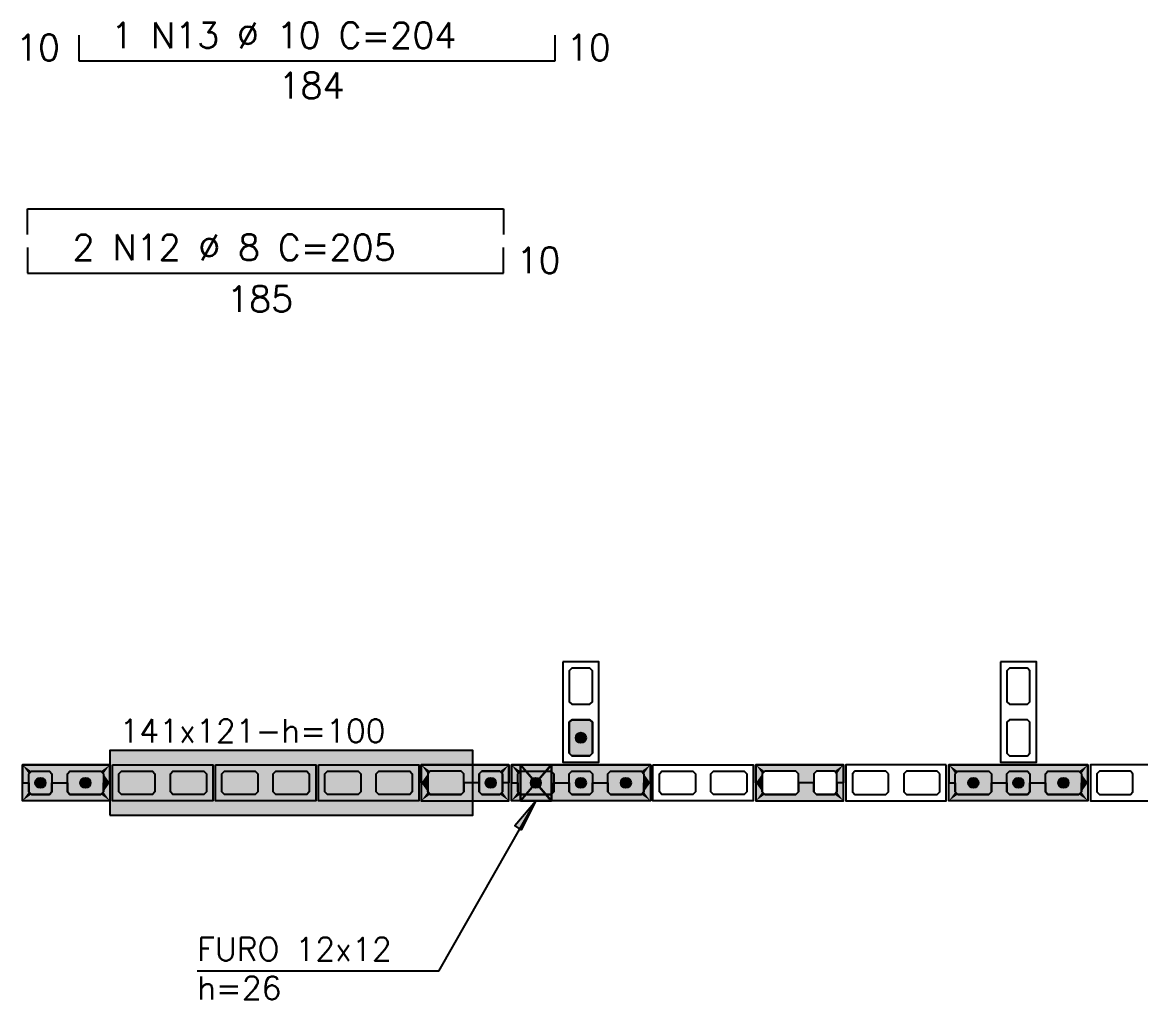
# Model space of a CAD drawing. Extents: x -1 to 122, y -1 to 61.
# Drawn here: x 37.28 to 45.97, y 17.53 to 25.12 of the extents above; entities that cross this region are included whole.
import ezdxf

# ---------------------------------------------------------------- set-up
doc = ezdxf.new("R2010")
doc.units = 0
doc.header["$MEASUREMENT"] = 0
for name, color, linetype in [('PENA_01', 1, 'CONTINUOUS'), ('PENA_02', 2, 'CONTINUOUS'), ('PENA_03', 3, 'CONTINUOUS'), ('PENA_05', 5, 'CONTINUOUS'), ('PENA_09', 254, 'CONTINUOUS'), ('PENA_11', 252, 'CONTINUOUS'), ('PENA_19', 240, 'CONTINUOUS'), ('PENA_21', 100, 'CONTINUOUS'), ('PENA_23', 50, 'CONTINUOUS')]:
    doc.layers.add(name, color=color, linetype=linetype)
doc.styles.get("Standard").update_dxf_attribs({"font": 'ROMANS.SHX'})

msp = doc.modelspace()

# ---------------------------------------------------------------- linework, layer by layer
at = {"layer": 'PENA_01', "linetype": 'Continuous'}
for points in [[(41.552, 20.1067), (41.532, 20.0867), (41.532, 19.8467), (41.552, 19.8267), (41.692, 19.8267), (41.712, 19.8467), (41.712, 20.0867), (41.692, 20.1067), (41.552, 20.1067)], [(44.952, 20.1067), (44.932, 20.0867), (44.932, 19.8467), (44.952, 19.8267), (45.092, 19.8267), (45.112, 19.8467), (45.112, 20.0867), (45.092, 20.1067), (44.952, 20.1067)], [(41.552, 19.7067), (41.532, 19.6867), (41.532, 19.4467), (41.552, 19.4267), (41.692, 19.4267), (41.712, 19.4467), (41.712, 19.6867), (41.692, 19.7067), (41.552, 19.7067)], [(44.952, 19.7067), (44.932, 19.6867), (44.932, 19.4467), (44.952, 19.4267), (45.092, 19.4267), (45.112, 19.4467), (45.112, 19.6867), (45.092, 19.7067), (44.952, 19.7067)], [(37.352, 19.3067), (37.492, 19.3067), (37.512, 19.2867), (37.512, 19.1467), (37.492, 19.1267), (37.352, 19.1267), (37.332, 19.1467), (37.332, 19.2867), (37.352, 19.3067)], [(37.652, 19.3067), (37.892, 19.3067), (37.912, 19.2867), (37.912, 19.1467), (37.892, 19.1267), (37.652, 19.1267), (37.632, 19.1467), (37.632, 19.2867), (37.652, 19.3067)], [(38.032, 19.2867), (38.052, 19.3067), (38.292, 19.3067), (38.312, 19.2867), (38.312, 19.1467), (38.292, 19.1267), (38.052, 19.1267), (38.032, 19.1467), (38.032, 19.2867)], [(38.432, 19.2867), (38.452, 19.3067), (38.692, 19.3067), (38.712, 19.2867), (38.712, 19.1467), (38.692, 19.1267), (38.452, 19.1267), (38.432, 19.1467), (38.432, 19.2867)], [(38.832, 19.2867), (38.852, 19.3067), (39.092, 19.3067), (39.112, 19.2867), (39.112, 19.1467), (39.092, 19.1267), (38.852, 19.1267), (38.832, 19.1467), (38.832, 19.2867)], [(39.232, 19.2867), (39.252, 19.3067), (39.492, 19.3067), (39.512, 19.2867), (39.512, 19.1467), (39.492, 19.1267), (39.252, 19.1267), (39.232, 19.1467), (39.232, 19.2867)], [(39.632, 19.2867), (39.652, 19.3067), (39.892, 19.3067), (39.912, 19.2867), (39.912, 19.1467), (39.892, 19.1267), (39.652, 19.1267), (39.632, 19.1467), (39.632, 19.2867)], [(40.032, 19.2867), (40.052, 19.3067), (40.292, 19.3067), (40.312, 19.2867), (40.312, 19.1467), (40.292, 19.1267), (40.052, 19.1267), (40.032, 19.1467), (40.032, 19.2867)], [(40.692, 19.3067), (40.452, 19.3067), (40.432, 19.2867), (40.432, 19.1467), (40.452, 19.1267), (40.692, 19.1267), (40.712, 19.1467), (40.712, 19.2867), (40.692, 19.3067)], [(40.992, 19.3067), (40.852, 19.3067), (40.832, 19.2867), (40.832, 19.1467), (40.852, 19.1267), (40.992, 19.1267), (41.012, 19.1467), (41.012, 19.2867), (40.992, 19.3067)], [(41.132, 19.2867), (41.152, 19.3067), (41.392, 19.3067), (41.412, 19.2867), (41.412, 19.1467), (41.392, 19.1267), (41.152, 19.1267), (41.132, 19.1467), (41.132, 19.2867)], [(41.532, 19.2867), (41.552, 19.3067), (41.692, 19.3067), (41.712, 19.2867), (41.712, 19.1467), (41.692, 19.1267), (41.552, 19.1267), (41.532, 19.1467), (41.532, 19.2867)], [(41.832, 19.2867), (41.852, 19.3067), (42.092, 19.3067), (42.112, 19.2867), (42.112, 19.1467), (42.092, 19.1267), (41.852, 19.1267), (41.832, 19.1467), (41.832, 19.2867)], [(42.232, 19.2867), (42.252, 19.3067), (42.492, 19.3067), (42.512, 19.2867), (42.512, 19.1467), (42.492, 19.1267), (42.252, 19.1267), (42.232, 19.1467), (42.232, 19.2867)], [(42.632, 19.2867), (42.652, 19.3067), (42.892, 19.3067), (42.912, 19.2867), (42.912, 19.1467), (42.892, 19.1267), (42.652, 19.1267), (42.632, 19.1467), (42.632, 19.2867)], [(43.292, 19.3067), (43.052, 19.3067), (43.032, 19.2867), (43.032, 19.1467), (43.052, 19.1267), (43.292, 19.1267), (43.312, 19.1467), (43.312, 19.2867), (43.292, 19.3067)], [(43.592, 19.3067), (43.452, 19.3067), (43.432, 19.2867), (43.432, 19.1467), (43.452, 19.1267), (43.592, 19.1267), (43.612, 19.1467), (43.612, 19.2867), (43.592, 19.3067)], [(44.012, 19.2867), (43.992, 19.3067), (43.752, 19.3067), (43.732, 19.2867), (43.732, 19.1467), (43.752, 19.1267), (43.992, 19.1267), (44.012, 19.1467), (44.012, 19.2867)], [(44.412, 19.2867), (44.392, 19.3067), (44.152, 19.3067), (44.132, 19.2867), (44.132, 19.1467), (44.152, 19.1267), (44.392, 19.1267), (44.412, 19.1467), (44.412, 19.2867)], [(44.532, 19.2867), (44.552, 19.3067), (44.792, 19.3067), (44.812, 19.2867), (44.812, 19.1467), (44.792, 19.1267), (44.552, 19.1267), (44.532, 19.1467), (44.532, 19.2867)], [(44.932, 19.2867), (44.952, 19.3067), (45.092, 19.3067), (45.112, 19.2867), (45.112, 19.1467), (45.092, 19.1267), (44.952, 19.1267), (44.932, 19.1467), (44.932, 19.2867)], [(45.232, 19.2867), (45.252, 19.3067), (45.492, 19.3067), (45.512, 19.2867), (45.512, 19.1467), (45.492, 19.1267), (45.252, 19.1267), (45.232, 19.1467), (45.232, 19.2867)], [(45.912, 19.2867), (45.892, 19.3067), (45.652, 19.3067), (45.632, 19.2867), (45.632, 19.1467), (45.652, 19.1267), (45.892, 19.1267), (45.912, 19.1467), (45.912, 19.2867)]]:
    msp.add_lwpolyline(points, dxfattribs=at)
at = {"layer": 'PENA_02', "linetype": 'Continuous'}
for p, q in [((41.082, 19.3567), (42.162, 19.3567)), ((41.082, 19.0767), (41.082, 19.3567)), ((42.162, 19.3567), (42.162, 19.0767)), ((44.482, 19.3567), (45.562, 19.3567)), ((44.482, 19.0767), (44.482, 19.3567)), ((45.562, 19.3567), (45.562, 19.0767)), ((42.162, 19.0767), (41.082, 19.0767)), ((45.562, 19.0767), (44.482, 19.0767))]:
    msp.add_line(p, q, dxfattribs=at)
for points in [[(41.482, 20.1567), (41.482, 19.3767), (41.762, 19.3767), (41.762, 20.1567), (41.482, 20.1567)], [(44.882, 20.1567), (44.882, 19.3767), (45.162, 19.3767), (45.162, 20.1567), (44.882, 20.1567)], [(37.282, 19.3567), (37.962, 19.3567), (37.962, 19.0767), (37.282, 19.0767), (37.282, 19.3567)], [(37.982, 19.3567), (38.762, 19.3567), (38.762, 19.0767), (37.982, 19.0767), (37.982, 19.3567)], [(38.782, 19.3567), (39.562, 19.3567), (39.562, 19.0767), (38.782, 19.0767), (38.782, 19.3567)], [(39.582, 19.3567), (40.362, 19.3567), (40.362, 19.0767), (39.582, 19.0767), (39.582, 19.3567)], [(41.062, 19.3567), (40.382, 19.3567), (40.382, 19.0767), (41.062, 19.0767), (41.062, 19.3567)], [(42.182, 19.3567), (42.962, 19.3567), (42.962, 19.0767), (42.182, 19.0767), (42.182, 19.3567)], [(43.662, 19.3567), (42.982, 19.3567), (42.982, 19.0767), (43.662, 19.0767), (43.662, 19.3567)], [(44.462, 19.3567), (43.682, 19.3567), (43.682, 19.0767), (44.462, 19.0767), (44.462, 19.3567)], [(46.362, 19.3567), (45.582, 19.3567), (45.582, 19.0767), (46.362, 19.0767), (46.362, 19.3567)]]:
    msp.add_lwpolyline(points, dxfattribs=at)
at = {"layer": 'PENA_03', "linetype": 'Continuous'}
for p, q in [((41.152, 19.3571), (41.392, 19.0771)), ((41.392, 19.3571), (41.152, 19.0771)), ((41.3926, 19.3571), (41.1526, 19.0771)), ((41.3926, 19.0763), (41.1526, 19.3571)), ((41.1526, 19.3571), (41.3926, 19.0771)), ((41.3926, 19.3571), (41.1526, 19.0771)), ((40.5193, 17.7545), (41.2727, 19.0764)), ((40.5193, 17.7545), (38.6399, 17.7545))]:
    msp.add_line(p, q, dxfattribs=at)
for points in [[(41.692, 19.7067), (41.712, 19.6867), (41.712, 19.4467), (41.692, 19.4267), (41.552, 19.4267), (41.532, 19.4467), (41.532, 19.6867), (41.552, 19.7067), (41.692, 19.7067)], [(37.492, 19.3067), (37.512, 19.2867), (37.512, 19.1467), (37.492, 19.1267), (37.352, 19.1267), (37.332, 19.1467), (37.332, 19.2867), (37.352, 19.3067), (37.492, 19.3067)], [(37.912, 19.1467), (37.892, 19.1267), (37.652, 19.1267), (37.632, 19.1467), (37.632, 19.2867), (37.652, 19.3067), (37.892, 19.3067), (37.912, 19.2867), (37.912, 19.1467)], [(40.992, 19.3067), (41.012, 19.2867), (41.012, 19.1467), (40.992, 19.1267), (40.852, 19.1267), (40.832, 19.1467), (40.832, 19.2867), (40.852, 19.3067), (40.992, 19.3067)], [(41.412, 19.1467), (41.392, 19.1267), (41.152, 19.1267), (41.132, 19.1467), (41.132, 19.2867), (41.152, 19.3067), (41.392, 19.3067), (41.412, 19.2867), (41.412, 19.1467)], [(41.152, 19.3571), (41.392, 19.3571), (41.392, 19.0771), (41.152, 19.0771), (41.152, 19.3571)], [(41.1526, 19.3571), (41.3926, 19.3571), (41.3926, 19.0763), (41.1526, 19.0763), (41.1526, 19.3571)], [(41.1526, 19.3571), (41.3926, 19.3571), (41.3926, 19.0771), (41.1526, 19.0771), (41.1526, 19.3571)], [(41.692, 19.3067), (41.712, 19.2867), (41.712, 19.1467), (41.692, 19.1267), (41.552, 19.1267), (41.532, 19.1467), (41.532, 19.2867), (41.552, 19.3067), (41.692, 19.3067)], [(42.112, 19.1467), (42.092, 19.1267), (41.852, 19.1267), (41.832, 19.1467), (41.832, 19.2867), (41.852, 19.3067), (42.092, 19.3067), (42.112, 19.2867), (42.112, 19.1467)], [(44.812, 19.1467), (44.792, 19.1267), (44.552, 19.1267), (44.532, 19.1467), (44.532, 19.2867), (44.552, 19.3067), (44.792, 19.3067), (44.812, 19.2867), (44.812, 19.1467)], [(45.092, 19.3067), (45.112, 19.2867), (45.112, 19.1467), (45.092, 19.1267), (44.952, 19.1267), (44.932, 19.1467), (44.932, 19.2867), (44.952, 19.3067), (45.092, 19.3067)], [(45.512, 19.1467), (45.492, 19.1267), (45.252, 19.1267), (45.232, 19.1467), (45.232, 19.2867), (45.252, 19.3067), (45.492, 19.3067), (45.512, 19.2867), (45.512, 19.1467)], [(41.2727, 19.0764), (41.158, 18.8523), (41.1095, 18.8848), (41.2727, 19.0764)]]:
    msp.add_lwpolyline(points, dxfattribs=at)
for centre in [(41.622, 19.5667), (37.422, 19.2167), (37.772, 19.2167), (40.922, 19.2167), (41.272, 19.2167), (41.622, 19.2167), (41.972, 19.2167), (44.672, 19.2167), (45.022, 19.2167), (45.372, 19.2167)]:
    msp.add_circle(centre, 0.04, dxfattribs=at)
for points in [[(41.662, 19.5667), (41.602, 19.6014), (41.5844, 19.5804)], [(41.662, 19.5667), (41.5844, 19.5804), (41.5844, 19.553)], [(41.662, 19.5667), (41.5844, 19.553), (41.602, 19.5321)], [(41.662, 19.5667), (41.6289, 19.6061), (41.602, 19.6014)], [(41.662, 19.5667), (41.602, 19.5321), (41.6289, 19.5273)], [(41.662, 19.5667), (41.6526, 19.5924), (41.6289, 19.6061)], [(41.662, 19.5667), (41.6289, 19.5273), (41.6526, 19.541)], [(41.662, 19.5667), (41.6526, 19.541), (41.662, 19.5667)], [(37.462, 19.2167), (37.402, 19.2514), (37.3844, 19.2304)], [(37.462, 19.2167), (37.3844, 19.2304), (37.3844, 19.203)], [(37.462, 19.2167), (37.3844, 19.203), (37.402, 19.1821)], [(37.462, 19.2167), (37.4289, 19.2561), (37.402, 19.2514)], [(37.462, 19.2167), (37.402, 19.1821), (37.4289, 19.1773)], [(37.462, 19.2167), (37.4526, 19.2424), (37.4289, 19.2561)], [(37.462, 19.2167), (37.4289, 19.1773), (37.4526, 19.191)], [(37.462, 19.2167), (37.4526, 19.191), (37.462, 19.2167)], [(37.812, 19.2167), (37.752, 19.2514), (37.7344, 19.2304)], [(37.812, 19.2167), (37.7344, 19.2304), (37.7344, 19.203)], [(37.812, 19.2167), (37.7344, 19.203), (37.752, 19.1821)], [(37.812, 19.2167), (37.7789, 19.2561), (37.752, 19.2514)], [(37.812, 19.2167), (37.752, 19.1821), (37.7789, 19.1773)], [(37.812, 19.2167), (37.8026, 19.2424), (37.7789, 19.2561)], [(37.812, 19.2167), (37.7789, 19.1773), (37.8026, 19.191)], [(37.812, 19.2167), (37.8026, 19.191), (37.812, 19.2167)], [(40.962, 19.2167), (40.902, 19.2514), (40.8844, 19.2304)], [(40.962, 19.2167), (40.8844, 19.2304), (40.8844, 19.203)], [(40.962, 19.2167), (40.8844, 19.203), (40.902, 19.1821)], [(40.962, 19.2167), (40.9289, 19.2561), (40.902, 19.2514)], [(40.962, 19.2167), (40.902, 19.1821), (40.9289, 19.1773)], [(40.962, 19.2167), (40.9526, 19.2424), (40.9289, 19.2561)], [(40.962, 19.2167), (40.9289, 19.1773), (40.9526, 19.191)], [(40.962, 19.2167), (40.9526, 19.191), (40.962, 19.2167)], [(41.312, 19.2167), (41.252, 19.2514), (41.2344, 19.2304)], [(41.312, 19.2167), (41.2344, 19.2304), (41.2344, 19.203)], [(41.312, 19.2167), (41.2344, 19.203), (41.252, 19.1821)], [(41.312, 19.2167), (41.2789, 19.2561), (41.252, 19.2514)], [(41.312, 19.2167), (41.252, 19.1821), (41.2789, 19.1773)], [(41.312, 19.2167), (41.3026, 19.2424), (41.2789, 19.2561)], [(41.312, 19.2167), (41.2789, 19.1773), (41.3026, 19.191)], [(41.312, 19.2167), (41.3026, 19.191), (41.312, 19.2167)], [(41.662, 19.2167), (41.602, 19.2514), (41.5844, 19.2304)], [(41.662, 19.2167), (41.5844, 19.2304), (41.5844, 19.203)], [(41.662, 19.2167), (41.5844, 19.203), (41.602, 19.1821)], [(41.662, 19.2167), (41.6289, 19.2561), (41.602, 19.2514)], [(41.662, 19.2167), (41.602, 19.1821), (41.6289, 19.1773)], [(41.662, 19.2167), (41.6526, 19.2424), (41.6289, 19.2561)], [(41.662, 19.2167), (41.6289, 19.1773), (41.6526, 19.191)], [(41.662, 19.2167), (41.6526, 19.191), (41.662, 19.2167)], [(42.012, 19.2167), (41.952, 19.2514), (41.9344, 19.2304)], [(42.012, 19.2167), (41.9344, 19.2304), (41.9344, 19.203)], [(42.012, 19.2167), (41.9344, 19.203), (41.952, 19.1821)], [(42.012, 19.2167), (41.9789, 19.2561), (41.952, 19.2514)], [(42.012, 19.2167), (41.952, 19.1821), (41.9789, 19.1773)], [(42.012, 19.2167), (42.0026, 19.2424), (41.9789, 19.2561)], [(42.012, 19.2167), (41.9789, 19.1773), (42.0026, 19.191)], [(42.012, 19.2167), (42.0026, 19.191), (42.012, 19.2167)], [(44.712, 19.2167), (44.652, 19.2514), (44.6344, 19.2304)], [(44.712, 19.2167), (44.6344, 19.2304), (44.6344, 19.203)], [(44.712, 19.2167), (44.6344, 19.203), (44.652, 19.1821)], [(44.712, 19.2167), (44.6789, 19.2561), (44.652, 19.2514)], [(44.712, 19.2167), (44.652, 19.1821), (44.6789, 19.1773)], [(44.712, 19.2167), (44.7026, 19.2424), (44.6789, 19.2561)], [(44.712, 19.2167), (44.6789, 19.1773), (44.7026, 19.191)], [(44.712, 19.2167), (44.7026, 19.191), (44.712, 19.2167)], [(45.062, 19.2167), (45.002, 19.2514), (44.9844, 19.2304)], [(45.062, 19.2167), (44.9844, 19.2304), (44.9844, 19.203)], [(45.062, 19.2167), (44.9844, 19.203), (45.002, 19.1821)], [(45.062, 19.2167), (45.0289, 19.2561), (45.002, 19.2514)], [(45.062, 19.2167), (45.002, 19.1821), (45.0289, 19.1773)], [(45.062, 19.2167), (45.0526, 19.2424), (45.0289, 19.2561)], [(45.062, 19.2167), (45.0289, 19.1773), (45.0526, 19.191)], [(45.062, 19.2167), (45.0526, 19.191), (45.062, 19.2167)], [(45.412, 19.2167), (45.352, 19.2514), (45.3344, 19.2304)], [(45.412, 19.2167), (45.3344, 19.2304), (45.3344, 19.203)], [(45.412, 19.2167), (45.3344, 19.203), (45.352, 19.1821)], [(45.412, 19.2167), (45.3789, 19.2561), (45.352, 19.2514)], [(45.412, 19.2167), (45.352, 19.1821), (45.3789, 19.1773)], [(45.412, 19.2167), (45.4026, 19.2424), (45.3789, 19.2561)], [(45.412, 19.2167), (45.3789, 19.1773), (45.4026, 19.191)], [(45.412, 19.2167), (45.4026, 19.191), (45.412, 19.2167)], [(41.2727, 19.0764), (41.158, 18.8523), (41.1095, 18.8848)], [(41.2727, 19.0764), (41.1095, 18.8848), (41.2727, 19.0764)]]:
    msp.add_solid(points, dxfattribs=at)
at = {"layer": 'PENA_05', "linetype": 'Continuous'}
for p, q in [((37.722, 25.0235), (37.722, 24.8235)), ((41.422, 24.8235), (41.422, 25.0235)), ((37.722, 24.8235), (41.422, 24.8235)), ((37.322, 23.4755), (37.322, 23.6755)), ((37.322, 23.6755), (41.022, 23.6755)), ((41.022, 23.6755), (41.022, 23.4755)), ((37.322, 23.3755), (37.322, 23.1755)), ((41.022, 23.1755), (41.022, 23.3755)), ((37.322, 23.1755), (41.022, 23.1755))]:
    msp.add_line(p, q, dxfattribs=at)
at = {"layer": 'PENA_09', "linetype": 'Continuous'}
for points in [[(41.2725, 19.2169), (41.3926, 19.3571), (41.1526, 19.3571), (41.2725, 19.2169)], [(41.1526, 19.0771), (41.2725, 19.2169), (41.1526, 19.3571), (41.1526, 19.0771)], [(41.3926, 19.0763), (41.3926, 19.3571), (41.2725, 19.2169), (41.3926, 19.0763)], [(41.2725, 19.2169), (41.1526, 19.0771), (41.1526, 19.0763), (41.3926, 19.0763), (41.2725, 19.2169)]]:
    msp.add_lwpolyline(points, dxfattribs=at)
for points in [[(41.2725, 19.2169), (41.3926, 19.3571), (41.1526, 19.3571)], [(41.2725, 19.2169), (41.1526, 19.3571), (41.2725, 19.2169)], [(41.1526, 19.0771), (41.2725, 19.2169), (41.1526, 19.3571)], [(41.1526, 19.0771), (41.1526, 19.3571), (41.1526, 19.0771)], [(41.3926, 19.0763), (41.3926, 19.3571), (41.2725, 19.2169)], [(41.2725, 19.2169), (41.1526, 19.0771), (41.1526, 19.0771)], [(41.2725, 19.2169), (41.1526, 19.0771), (41.3926, 19.0763)], [(41.3926, 19.0763), (41.2725, 19.2169), (41.3926, 19.0763)], [(41.2725, 19.2169), (41.3926, 19.0763), (41.2725, 19.2169)]]:
    msp.add_solid(points, dxfattribs=at)
at = {"layer": 'PENA_11', "linetype": 'Continuous'}
for points in [[(41.692, 19.7067), (41.552, 19.4267), (41.532, 19.4467)], [(41.692, 19.7067), (41.532, 19.4467), (41.532, 19.6867)], [(41.692, 19.7067), (41.532, 19.6867), (41.552, 19.7067)], [(41.692, 19.7067), (41.692, 19.4267), (41.552, 19.4267)], [(41.692, 19.7067), (41.552, 19.7067), (41.692, 19.7067)], [(41.692, 19.7067), (41.712, 19.6867), (41.712, 19.4467)], [(41.692, 19.7067), (41.712, 19.4467), (41.692, 19.4267)], [(37.492, 19.3067), (37.352, 19.1267), (37.332, 19.1467)], [(37.492, 19.3067), (37.332, 19.1467), (37.332, 19.2867)], [(37.492, 19.3067), (37.332, 19.2867), (37.352, 19.3067)], [(37.492, 19.3067), (37.492, 19.1267), (37.352, 19.1267)], [(37.492, 19.3067), (37.352, 19.3067), (37.492, 19.3067)], [(37.492, 19.3067), (37.512, 19.2867), (37.512, 19.1467)], [(37.492, 19.3067), (37.512, 19.1467), (37.492, 19.1267)], [(37.912, 19.1467), (37.632, 19.2867), (37.652, 19.3067)], [(37.912, 19.1467), (37.652, 19.3067), (37.892, 19.3067)], [(37.912, 19.1467), (37.892, 19.3067), (37.912, 19.2867)], [(40.992, 19.3067), (40.852, 19.1267), (40.832, 19.1467)], [(40.992, 19.3067), (40.832, 19.1467), (40.832, 19.2867)], [(40.992, 19.3067), (40.832, 19.2867), (40.852, 19.3067)], [(40.992, 19.3067), (40.992, 19.1267), (40.852, 19.1267)], [(40.992, 19.3067), (40.852, 19.3067), (40.992, 19.3067)], [(40.992, 19.3067), (41.012, 19.2867), (41.012, 19.1467)], [(40.992, 19.3067), (41.012, 19.1467), (40.992, 19.1267)], [(41.412, 19.1467), (41.132, 19.2867), (41.152, 19.3067)], [(41.412, 19.1467), (41.152, 19.3067), (41.392, 19.3067)], [(41.412, 19.1467), (41.392, 19.3067), (41.412, 19.2867)], [(41.692, 19.3067), (41.552, 19.1267), (41.532, 19.1467)], [(41.692, 19.3067), (41.532, 19.1467), (41.532, 19.2867)], [(41.692, 19.3067), (41.532, 19.2867), (41.552, 19.3067)], [(41.692, 19.3067), (41.692, 19.1267), (41.552, 19.1267)], [(41.692, 19.3067), (41.552, 19.3067), (41.692, 19.3067)], [(41.692, 19.3067), (41.712, 19.2867), (41.712, 19.1467)], [(41.692, 19.3067), (41.712, 19.1467), (41.692, 19.1267)], [(42.112, 19.1467), (41.832, 19.2867), (41.852, 19.3067)], [(42.112, 19.1467), (41.852, 19.3067), (42.092, 19.3067)], [(42.112, 19.1467), (42.092, 19.3067), (42.112, 19.2867)], [(44.812, 19.1467), (44.532, 19.2867), (44.552, 19.3067)], [(44.812, 19.1467), (44.552, 19.3067), (44.792, 19.3067)], [(44.812, 19.1467), (44.792, 19.3067), (44.812, 19.2867)], [(45.092, 19.3067), (44.952, 19.1267), (44.932, 19.1467)], [(45.092, 19.3067), (44.932, 19.1467), (44.932, 19.2867)], [(45.092, 19.3067), (44.932, 19.2867), (44.952, 19.3067)], [(45.092, 19.3067), (45.092, 19.1267), (44.952, 19.1267)], [(45.092, 19.3067), (44.952, 19.3067), (45.092, 19.3067)], [(45.092, 19.3067), (45.112, 19.2867), (45.112, 19.1467)], [(45.092, 19.3067), (45.112, 19.1467), (45.092, 19.1267)], [(45.512, 19.1467), (45.232, 19.2867), (45.252, 19.3067)], [(45.512, 19.1467), (45.252, 19.3067), (45.492, 19.3067)], [(45.512, 19.1467), (45.492, 19.3067), (45.512, 19.2867)], [(37.912, 19.1467), (37.632, 19.1467), (37.632, 19.2867)], [(37.912, 19.1467), (37.912, 19.2867), (37.912, 19.1467)], [(41.412, 19.1467), (41.132, 19.1467), (41.132, 19.2867)], [(41.412, 19.1467), (41.412, 19.2867), (41.412, 19.1467)], [(42.112, 19.1467), (41.832, 19.1467), (41.832, 19.2867)], [(42.112, 19.1467), (42.112, 19.2867), (42.112, 19.1467)], [(44.812, 19.1467), (44.532, 19.1467), (44.532, 19.2867)], [(44.812, 19.1467), (44.812, 19.2867), (44.812, 19.1467)], [(45.512, 19.1467), (45.232, 19.1467), (45.232, 19.2867)], [(45.512, 19.1467), (45.512, 19.2867), (45.512, 19.1467)], [(37.912, 19.1467), (37.652, 19.1267), (37.632, 19.1467)], [(37.912, 19.1467), (37.892, 19.1267), (37.652, 19.1267)], [(41.412, 19.1467), (41.152, 19.1267), (41.132, 19.1467)], [(41.412, 19.1467), (41.392, 19.1267), (41.152, 19.1267)], [(42.112, 19.1467), (41.852, 19.1267), (41.832, 19.1467)], [(42.112, 19.1467), (42.092, 19.1267), (41.852, 19.1267)], [(44.812, 19.1467), (44.552, 19.1267), (44.532, 19.1467)], [(44.812, 19.1467), (44.792, 19.1267), (44.552, 19.1267)], [(45.512, 19.1467), (45.252, 19.1267), (45.232, 19.1467)], [(45.512, 19.1467), (45.492, 19.1267), (45.252, 19.1267)]]:
    msp.add_solid(points, dxfattribs=at)
at = {"layer": 'PENA_19', "linetype": 'Continuous'}
for points in [[(41.082, 19.2167), (41.132, 19.2167), (41.132, 19.2867), (41.152, 19.3067), (41.392, 19.3067), (41.412, 19.2867), (41.412, 19.2167), (41.532, 19.2167), (41.532, 19.2867), (41.552, 19.3067), (41.692, 19.3067), (41.712, 19.2867), (41.712, 19.2167), (41.832, 19.2167), (41.832, 19.2867), (41.852, 19.3067), (42.092, 19.3067), (42.112, 19.2867), (42.112, 19.2167), (42.162, 19.2167), (42.162, 19.3567), (41.082, 19.3567), (41.082, 19.2167)], [(44.482, 19.2167), (44.532, 19.2167), (44.532, 19.2867), (44.552, 19.3067), (44.792, 19.3067), (44.812, 19.2867), (44.812, 19.2167), (44.932, 19.2167), (44.932, 19.2867), (44.952, 19.3067), (45.092, 19.3067), (45.112, 19.2867), (45.112, 19.2167), (45.232, 19.2167), (45.232, 19.2867), (45.252, 19.3067), (45.492, 19.3067), (45.512, 19.2867), (45.512, 19.2167), (45.562, 19.2167), (45.562, 19.3567), (44.482, 19.3567), (44.482, 19.2167)], [(41.082, 19.2167), (41.132, 19.2167), (41.132, 19.1467), (41.152, 19.1267), (41.392, 19.1267), (41.412, 19.1467), (41.412, 19.2167), (41.532, 19.2167), (41.532, 19.1467), (41.552, 19.1267), (41.692, 19.1267), (41.712, 19.1467), (41.712, 19.2167), (41.832, 19.2167), (41.832, 19.1467), (41.852, 19.1267), (42.092, 19.1267), (42.112, 19.1467), (42.112, 19.2167), (42.162, 19.2167), (42.162, 19.0767), (41.082, 19.0767), (41.082, 19.2167)], [(44.482, 19.2167), (44.532, 19.2167), (44.532, 19.1467), (44.552, 19.1267), (44.792, 19.1267), (44.812, 19.1467), (44.812, 19.2167), (44.932, 19.2167), (44.932, 19.1467), (44.952, 19.1267), (45.092, 19.1267), (45.112, 19.1467), (45.112, 19.2167), (45.232, 19.2167), (45.232, 19.1467), (45.252, 19.1267), (45.492, 19.1267), (45.512, 19.1467), (45.512, 19.2167), (45.562, 19.2167), (45.562, 19.0767), (44.482, 19.0767), (44.482, 19.2167)]]:
    msp.add_lwpolyline(points, dxfattribs=at)
for points in [[(42.162, 19.3567), (41.082, 19.3567), (41.152, 19.3067)], [(41.082, 19.3567), (41.082, 19.2167), (41.132, 19.2167)], [(41.082, 19.3567), (41.132, 19.2167), (41.132, 19.2867)], [(41.082, 19.3567), (41.132, 19.2867), (41.152, 19.3067)], [(42.162, 19.3567), (41.152, 19.3067), (41.392, 19.3067)], [(42.162, 19.3567), (41.392, 19.3067), (41.552, 19.3067)], [(41.412, 19.2867), (41.552, 19.3067), (41.392, 19.3067)], [(41.412, 19.2867), (41.532, 19.2867), (41.552, 19.3067)], [(42.162, 19.3567), (41.552, 19.3067), (41.692, 19.3067)], [(42.162, 19.3567), (41.692, 19.3067), (41.712, 19.2867)], [(42.162, 19.3567), (41.712, 19.2867), (41.852, 19.3067)], [(41.712, 19.2867), (41.832, 19.2867), (41.852, 19.3067)], [(42.162, 19.3567), (41.852, 19.3067), (42.092, 19.3067)], [(42.162, 19.3567), (42.092, 19.3067), (42.112, 19.2867)], [(42.162, 19.3567), (42.112, 19.2867), (42.162, 19.2167)], [(45.562, 19.3567), (44.482, 19.3567), (44.552, 19.3067)], [(44.482, 19.3567), (44.482, 19.2167), (44.532, 19.2167)], [(44.482, 19.3567), (44.532, 19.2167), (44.532, 19.2867)], [(44.482, 19.3567), (44.532, 19.2867), (44.552, 19.3067)], [(45.562, 19.3567), (44.552, 19.3067), (44.792, 19.3067)], [(45.562, 19.3567), (44.792, 19.3067), (44.952, 19.3067)], [(44.812, 19.2867), (44.952, 19.3067), (44.792, 19.3067)], [(44.812, 19.2867), (44.932, 19.2867), (44.952, 19.3067)], [(45.562, 19.3567), (44.952, 19.3067), (45.092, 19.3067)], [(45.562, 19.3567), (45.092, 19.3067), (45.112, 19.2867)], [(45.562, 19.3567), (45.112, 19.2867), (45.252, 19.3067)], [(45.112, 19.2867), (45.232, 19.2867), (45.252, 19.3067)], [(45.562, 19.3567), (45.252, 19.3067), (45.492, 19.3067)], [(45.562, 19.3567), (45.492, 19.3067), (45.512, 19.2867)], [(45.562, 19.3567), (45.512, 19.2867), (45.562, 19.2167)], [(41.082, 19.0767), (41.082, 19.2167), (41.132, 19.2167)], [(41.082, 19.0767), (41.132, 19.2167), (41.132, 19.1467)], [(41.412, 19.2867), (41.412, 19.2167), (41.532, 19.2167)], [(41.412, 19.2867), (41.532, 19.2167), (41.532, 19.2867)], [(41.412, 19.1467), (41.412, 19.2167), (41.532, 19.2167)], [(41.412, 19.1467), (41.532, 19.2167), (41.532, 19.1467)], [(41.712, 19.2867), (41.712, 19.2167), (41.832, 19.2167)], [(41.712, 19.2867), (41.832, 19.2167), (41.832, 19.2867)], [(41.712, 19.1467), (41.712, 19.2167), (41.832, 19.2167)], [(41.712, 19.1467), (41.832, 19.2167), (41.832, 19.1467)], [(42.162, 19.2167), (42.112, 19.2867), (42.112, 19.2167)], [(42.162, 19.0767), (42.112, 19.1467), (42.162, 19.2167)], [(42.162, 19.2167), (42.112, 19.1467), (42.112, 19.2167)], [(44.482, 19.0767), (44.482, 19.2167), (44.532, 19.2167)], [(44.482, 19.0767), (44.532, 19.2167), (44.532, 19.1467)], [(44.812, 19.2867), (44.812, 19.2167), (44.932, 19.2167)], [(44.812, 19.2867), (44.932, 19.2167), (44.932, 19.2867)], [(44.812, 19.1467), (44.812, 19.2167), (44.932, 19.2167)], [(44.812, 19.1467), (44.932, 19.2167), (44.932, 19.1467)], [(45.112, 19.2867), (45.112, 19.2167), (45.232, 19.2167)], [(45.112, 19.2867), (45.232, 19.2167), (45.232, 19.2867)], [(45.112, 19.1467), (45.112, 19.2167), (45.232, 19.2167)], [(45.112, 19.1467), (45.232, 19.2167), (45.232, 19.1467)], [(45.562, 19.2167), (45.512, 19.2867), (45.512, 19.2167)], [(45.562, 19.0767), (45.512, 19.1467), (45.562, 19.2167)], [(45.562, 19.2167), (45.512, 19.1467), (45.512, 19.2167)], [(41.082, 19.0767), (41.132, 19.1467), (41.152, 19.1267)], [(42.162, 19.0767), (41.082, 19.0767), (41.152, 19.1267)], [(42.162, 19.0767), (41.152, 19.1267), (41.392, 19.1267)], [(41.412, 19.1467), (41.552, 19.1267), (41.392, 19.1267)], [(42.162, 19.0767), (41.392, 19.1267), (41.552, 19.1267)], [(41.412, 19.1467), (41.532, 19.1467), (41.552, 19.1267)], [(42.162, 19.0767), (41.552, 19.1267), (41.692, 19.1267)], [(42.162, 19.0767), (41.692, 19.1267), (41.712, 19.1467)], [(42.162, 19.0767), (41.712, 19.1467), (41.852, 19.1267)], [(41.712, 19.1467), (41.832, 19.1467), (41.852, 19.1267)], [(42.162, 19.0767), (41.852, 19.1267), (42.092, 19.1267)], [(42.162, 19.0767), (42.092, 19.1267), (42.112, 19.1467)], [(44.482, 19.0767), (44.532, 19.1467), (44.552, 19.1267)], [(45.562, 19.0767), (44.482, 19.0767), (44.552, 19.1267)], [(45.562, 19.0767), (44.552, 19.1267), (44.792, 19.1267)], [(44.812, 19.1467), (44.952, 19.1267), (44.792, 19.1267)], [(45.562, 19.0767), (44.792, 19.1267), (44.952, 19.1267)], [(44.812, 19.1467), (44.932, 19.1467), (44.952, 19.1267)], [(45.562, 19.0767), (44.952, 19.1267), (45.092, 19.1267)], [(45.562, 19.0767), (45.092, 19.1267), (45.112, 19.1467)], [(45.562, 19.0767), (45.112, 19.1467), (45.252, 19.1267)], [(45.112, 19.1467), (45.232, 19.1467), (45.252, 19.1267)], [(45.562, 19.0767), (45.252, 19.1267), (45.492, 19.1267)], [(45.562, 19.0767), (45.492, 19.1267), (45.512, 19.1467)]]:
    msp.add_solid(points, dxfattribs=at)
at = {"layer": 'PENA_21', "linetype": 'Continuous'}
for points in [[(37.282, 19.2167), (37.332, 19.2167), (37.332, 19.2867), (37.352, 19.3067), (37.492, 19.3067), (37.512, 19.2867), (37.512, 19.2167), (37.632, 19.2167), (37.632, 19.2867), (37.652, 19.3067), (37.892, 19.3067), (37.912, 19.2867), (37.912, 19.2167), (37.962, 19.2167), (37.962, 19.3567), (37.282, 19.3567), (37.282, 19.2167)], [(41.062, 19.2167), (41.012, 19.2167), (41.012, 19.2867), (40.992, 19.3067), (40.852, 19.3067), (40.832, 19.2867), (40.832, 19.2167), (40.712, 19.2167), (40.712, 19.2867), (40.692, 19.3067), (40.452, 19.3067), (40.432, 19.2867), (40.432, 19.2167), (40.382, 19.2167), (40.382, 19.3567), (41.062, 19.3567), (41.062, 19.2167)], [(43.662, 19.2167), (43.612, 19.2167), (43.612, 19.2867), (43.592, 19.3067), (43.452, 19.3067), (43.432, 19.2867), (43.432, 19.2167), (43.312, 19.2167), (43.312, 19.2867), (43.292, 19.3067), (43.052, 19.3067), (43.032, 19.2867), (43.032, 19.2167), (42.982, 19.2167), (42.982, 19.3567), (43.662, 19.3567), (43.662, 19.2167)], [(37.282, 19.2167), (37.332, 19.2167), (37.332, 19.1467), (37.352, 19.1267), (37.492, 19.1267), (37.512, 19.1467), (37.512, 19.2167), (37.632, 19.2167), (37.632, 19.1467), (37.652, 19.1267), (37.892, 19.1267), (37.912, 19.1467), (37.912, 19.2167), (37.962, 19.2167), (37.962, 19.0767), (37.282, 19.0767), (37.282, 19.2167)], [(41.062, 19.2167), (41.012, 19.2167), (41.012, 19.1467), (40.992, 19.1267), (40.852, 19.1267), (40.832, 19.1467), (40.832, 19.2167), (40.712, 19.2167), (40.712, 19.1467), (40.692, 19.1267), (40.452, 19.1267), (40.432, 19.1467), (40.432, 19.2167), (40.382, 19.2167), (40.382, 19.0767), (41.062, 19.0767), (41.062, 19.2167)], [(43.662, 19.2167), (43.612, 19.2167), (43.612, 19.1467), (43.592, 19.1267), (43.452, 19.1267), (43.432, 19.1467), (43.432, 19.2167), (43.312, 19.2167), (43.312, 19.1467), (43.292, 19.1267), (43.052, 19.1267), (43.032, 19.1467), (43.032, 19.2167), (42.982, 19.2167), (42.982, 19.0767), (43.662, 19.0767), (43.662, 19.2167)]]:
    msp.add_lwpolyline(points, dxfattribs=at)
for points in [[(37.962, 19.3567), (37.282, 19.3567), (37.352, 19.3067)], [(37.282, 19.3567), (37.282, 19.2167), (37.332, 19.2167)], [(37.282, 19.3567), (37.332, 19.2167), (37.332, 19.2867)], [(37.282, 19.3567), (37.332, 19.2867), (37.352, 19.3067)], [(37.962, 19.3567), (37.352, 19.3067), (37.492, 19.3067)], [(37.962, 19.3567), (37.492, 19.3067), (37.512, 19.2867)], [(37.962, 19.3567), (37.512, 19.2867), (37.652, 19.3067)], [(37.512, 19.2867), (37.632, 19.2867), (37.652, 19.3067)], [(37.962, 19.3567), (37.652, 19.3067), (37.892, 19.3067)], [(37.962, 19.3567), (37.892, 19.3067), (37.912, 19.2867)], [(37.962, 19.3567), (37.912, 19.2867), (37.962, 19.2167)], [(41.062, 19.3567), (40.452, 19.3067), (40.382, 19.3567)], [(40.452, 19.3067), (40.432, 19.2867), (40.382, 19.3567)], [(40.382, 19.3567), (40.432, 19.2867), (40.382, 19.2167)], [(40.692, 19.3067), (40.452, 19.3067), (41.062, 19.3567)], [(40.712, 19.2867), (40.692, 19.3067), (41.062, 19.3567)], [(41.062, 19.3567), (40.852, 19.3067), (40.712, 19.2867)], [(40.712, 19.2167), (40.712, 19.2867), (40.852, 19.3067)], [(40.712, 19.2167), (40.852, 19.3067), (40.832, 19.2867)], [(41.062, 19.3567), (40.992, 19.3067), (40.852, 19.3067)], [(41.062, 19.3567), (41.012, 19.2867), (40.992, 19.3067)], [(41.062, 19.3567), (41.062, 19.2167), (41.012, 19.2167)], [(41.062, 19.3567), (41.012, 19.2167), (41.012, 19.2867)], [(43.662, 19.3567), (43.052, 19.3067), (42.982, 19.3567)], [(43.052, 19.3067), (43.032, 19.2867), (42.982, 19.3567)], [(42.982, 19.3567), (43.032, 19.2867), (42.982, 19.2167)], [(43.292, 19.3067), (43.052, 19.3067), (43.662, 19.3567)], [(43.312, 19.2867), (43.292, 19.3067), (43.662, 19.3567)], [(43.662, 19.3567), (43.452, 19.3067), (43.312, 19.2867)], [(43.312, 19.2167), (43.312, 19.2867), (43.452, 19.3067)], [(43.312, 19.2167), (43.452, 19.3067), (43.432, 19.2867)], [(43.662, 19.3567), (43.592, 19.3067), (43.452, 19.3067)], [(43.662, 19.3567), (43.612, 19.2867), (43.592, 19.3067)], [(43.662, 19.3567), (43.662, 19.2167), (43.612, 19.2167)], [(43.662, 19.3567), (43.612, 19.2167), (43.612, 19.2867)], [(37.282, 19.0767), (37.282, 19.2167), (37.332, 19.2167)], [(37.282, 19.0767), (37.332, 19.2167), (37.332, 19.1467)], [(37.512, 19.2867), (37.512, 19.2167), (37.632, 19.2167)], [(37.512, 19.2867), (37.632, 19.2167), (37.632, 19.2867)], [(37.512, 19.1467), (37.512, 19.2167), (37.632, 19.2167)], [(37.512, 19.1467), (37.632, 19.2167), (37.632, 19.1467)], [(37.962, 19.2167), (37.912, 19.2867), (37.912, 19.2167)], [(37.962, 19.0767), (37.912, 19.1467), (37.962, 19.2167)], [(37.962, 19.2167), (37.912, 19.1467), (37.912, 19.2167)], [(40.432, 19.2867), (40.432, 19.2167), (40.382, 19.2167)], [(40.382, 19.0767), (40.432, 19.1467), (40.382, 19.2167)], [(40.432, 19.1467), (40.432, 19.2167), (40.382, 19.2167)], [(40.712, 19.2167), (40.832, 19.2867), (40.832, 19.2167)], [(40.712, 19.2167), (40.712, 19.1467), (40.852, 19.1267)], [(40.712, 19.2167), (40.852, 19.1267), (40.832, 19.1467)], [(40.712, 19.2167), (40.832, 19.1467), (40.832, 19.2167)], [(41.062, 19.0767), (41.062, 19.2167), (41.012, 19.2167)], [(41.062, 19.0767), (41.012, 19.2167), (41.012, 19.1467)], [(43.032, 19.2867), (43.032, 19.2167), (42.982, 19.2167)], [(42.982, 19.0767), (43.032, 19.1467), (42.982, 19.2167)], [(43.032, 19.1467), (43.032, 19.2167), (42.982, 19.2167)], [(43.312, 19.2167), (43.432, 19.2867), (43.432, 19.2167)], [(43.312, 19.2167), (43.312, 19.1467), (43.452, 19.1267)], [(43.312, 19.2167), (43.452, 19.1267), (43.432, 19.1467)], [(43.312, 19.2167), (43.432, 19.1467), (43.432, 19.2167)], [(43.662, 19.0767), (43.662, 19.2167), (43.612, 19.2167)], [(43.662, 19.0767), (43.612, 19.2167), (43.612, 19.1467)], [(37.282, 19.0767), (37.332, 19.1467), (37.352, 19.1267)], [(37.962, 19.0767), (37.282, 19.0767), (37.352, 19.1267)], [(37.962, 19.0767), (37.352, 19.1267), (37.492, 19.1267)], [(37.962, 19.0767), (37.492, 19.1267), (37.512, 19.1467)], [(37.962, 19.0767), (37.512, 19.1467), (37.652, 19.1267)], [(37.512, 19.1467), (37.632, 19.1467), (37.652, 19.1267)], [(37.962, 19.0767), (37.652, 19.1267), (37.892, 19.1267)], [(37.962, 19.0767), (37.892, 19.1267), (37.912, 19.1467)], [(40.452, 19.1267), (40.432, 19.1467), (40.382, 19.0767)], [(41.062, 19.0767), (40.452, 19.1267), (40.382, 19.0767)], [(40.692, 19.1267), (40.452, 19.1267), (41.062, 19.0767)], [(40.712, 19.1467), (40.692, 19.1267), (41.062, 19.0767)], [(41.062, 19.0767), (40.852, 19.1267), (40.712, 19.1467)], [(41.062, 19.0767), (40.992, 19.1267), (40.852, 19.1267)], [(41.062, 19.0767), (41.012, 19.1467), (40.992, 19.1267)], [(43.052, 19.1267), (43.032, 19.1467), (42.982, 19.0767)], [(43.662, 19.0767), (43.052, 19.1267), (42.982, 19.0767)], [(43.292, 19.1267), (43.052, 19.1267), (43.662, 19.0767)], [(43.312, 19.1467), (43.292, 19.1267), (43.662, 19.0767)], [(43.662, 19.0767), (43.452, 19.1267), (43.312, 19.1467)], [(43.662, 19.0767), (43.592, 19.1267), (43.452, 19.1267)], [(43.662, 19.0767), (43.612, 19.1467), (43.592, 19.1267)]]:
    msp.add_solid(points, dxfattribs=at)
at = {"layer": 'PENA_23', "linetype": 'Continuous'}
msp.add_lwpolyline([(37.962, 18.9667), (40.782, 18.9667), (40.782, 19.4667), (37.962, 19.4667), (37.962, 18.9667)], dxfattribs=at)
msp.add_lwpolyline([(37.962, 18.9667), (40.782, 18.9667), (40.782, 19.4667), (37.962, 19.4667), (37.962, 18.9667)], dxfattribs=at)
for points in [[(37.962, 18.9667), (40.782, 18.9667), (40.782, 19.4667)], [(37.962, 18.9667), (40.782, 19.4667), (37.962, 19.4667)], [(37.962, 18.9667), (37.962, 19.4667), (37.962, 18.9667)], [(37.962, 18.9667), (40.782, 18.9667), (40.782, 19.4667)], [(37.962, 18.9667), (40.782, 19.4667), (37.962, 19.4667)], [(37.962, 18.9667), (37.962, 19.4667), (37.962, 18.9667)]]:
    msp.add_solid(points, dxfattribs=at)

# ---------------------------------------------------------------- texts
at = {"layer": 'PENA_03', "linetype": 'Continuous'}
for s, height, p in [('1 N13 %%c 10 C=204', 0.2, (37.972, 24.9235)), ('10', 0.2, (37.232, 24.8285)), ('10', 0.2, (41.512, 24.8285)), ('184', 0.2, (39.272, 24.5335)), ('2 N12 %%c 8 C=205', 0.2, (37.672, 23.2755)), ('10', 0.2, (41.122, 23.1755)), ('185', 0.2, (38.872, 22.8755)), ('141x121-h=100', 0.18, (38.0368, 19.5306)), ('FURO 12x12', 0.18, (38.6397, 17.8353)), ('h=26', 0.18, (38.6402, 17.5328))]:
    msp.add_text(s, height=height, dxfattribs=at).set_placement(p)

doc.saveas('drawing.dxf')
